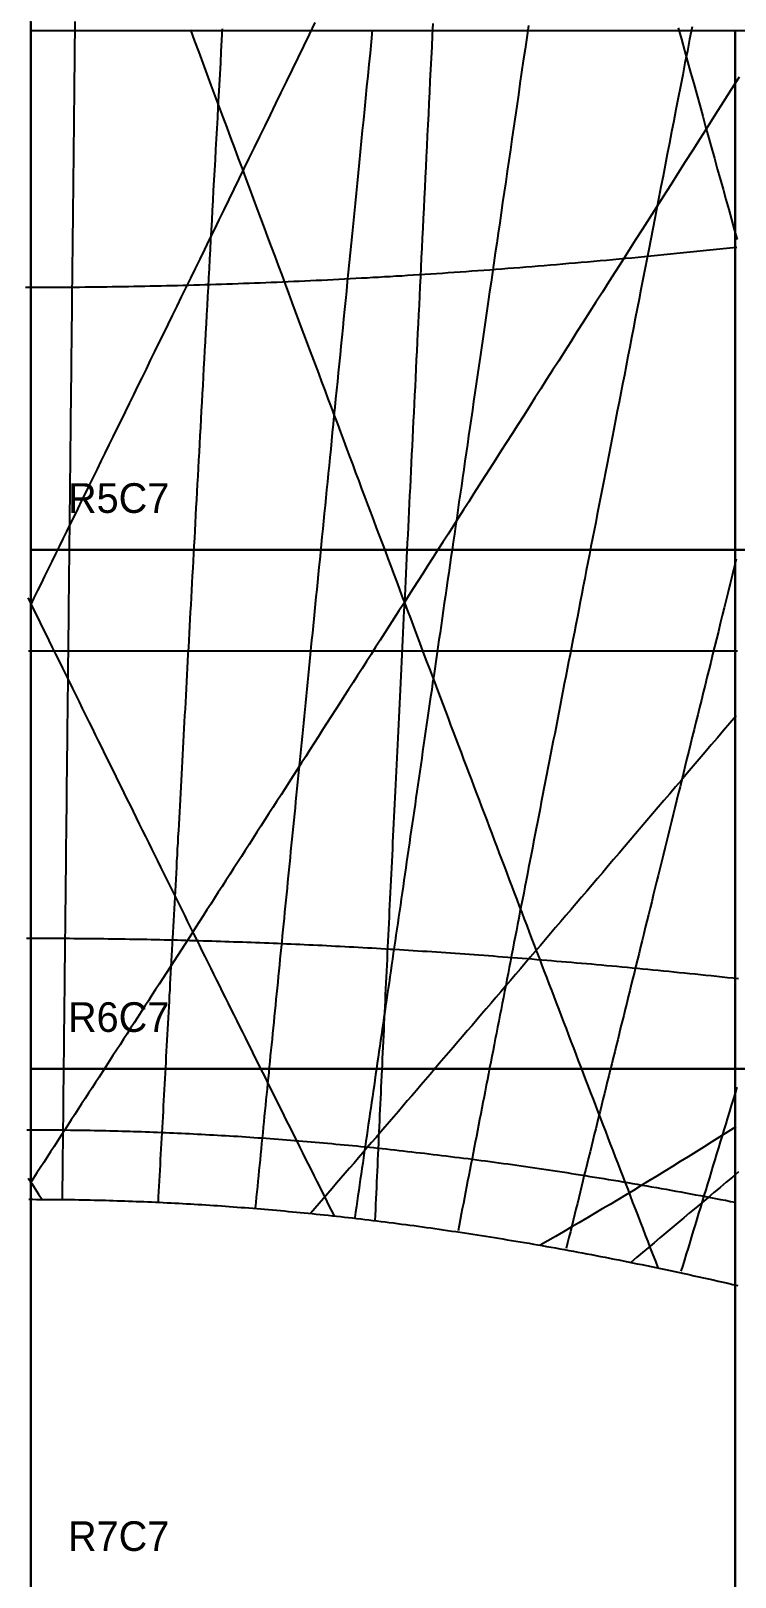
# Model space of a CAD drawing. Header units: millimetres. Extents: x -5707 to 5707, y -4531 to 2800.
# Drawn here: x 0 to 950, y -2085 to 0 of the extents above; entities that cross this region are included whole.
import ezdxf

# ---------------------------------------------------------------- set-up
doc = ezdxf.new("R2010")
doc.units = ezdxf.units.MM
for name, color, linetype in [('DECL', 30, 'Continuous'), ('FAJR', 4, 'Continuous'), ('GNOMON', 1, 'Continuous'), ('HOUR', 7, 'Continuous'), ('HOUR20', 8, 'Continuous'), ('MERID', 40, 'Continuous'), ('RISE', 3, 'Continuous'), ('SET', 2, 'Continuous'), ('SLABS', 9, 'Continuous'), ('TEMP', 5, 'Continuous')]:
    doc.layers.add(name, color=color, linetype=linetype)

msp = doc.modelspace()

# ---------------------------------------------------------------- linework, layer by layer
at = {"layer": 'DECL'}
for points in [[(-7.3, -345.6), (0, -345.6), (7.3, -345.6), (14.6, -345.6), (21.9, -345.6), (29.2, -345.6), (36.5, -345.6), (43.8, -345.5), (51.1, -345.5), (58.4, -345.4), (65.7, -345.4), (73.1, -345.3), (80.4, -345.2), (87.7, -345.2), (95, -345.1), (102.3, -345), (109.6, -344.9), (117, -344.8), (124.3, -344.7), (131.6, -344.5), (139, -344.4), (146.3, -344.3), (153.7, -344.1), (161, -344), (168.4, -343.8), (175.7, -343.7), (183.1, -343.5), (190.5, -343.3), (197.9, -343.2), (205.2, -343), (212.6, -342.8), (220, -342.6), (227.4, -342.4), (234.8, -342.2), (242.2, -341.9), (249.7, -341.7), (257.1, -341.5), (264.5, -341.2), (272, -341), (279.4, -340.7), (286.9, -340.4), (294.4, -340.2), (301.8, -339.9), (309.3, -339.6), (316.8, -339.3), (324.3, -339), (331.9, -338.7), (339.4, -338.4), (346.9, -338.1), (354.5, -337.7), (362, -337.4), (369.6, -337.1), (377.2, -336.7), (384.8, -336.3), (392.4, -336), (400, -335.6), (407.6, -335.2), (415.3, -334.8), (422.9, -334.4), (430.6, -334), (438.3, -333.6), (445.9, -333.2), (453.6, -332.8), (461.4, -332.3), (469.1, -331.9), (476.9, -331.4), (484.6, -331), (492.4, -330.5), (500.2, -330.1), (508, -329.6), (515.8, -329.1), (523.7, -328.6), (531.5, -328.1), (539.4, -327.6), (547.3, -327), (555.2, -326.5), (563.1, -326), (571.1, -325.4), (579, -324.9), (587, -324.3), (595, -323.7), (603, -323.2), (611.1, -322.6), (619.1, -322), (627.2, -321.4), (635.3, -320.8), (643.4, -320.1), (651.5, -319.5), (659.7, -318.9), (667.9, -318.2), (676.1, -317.6), (684.3, -316.9), (692.6, -316.2), (700.8, -315.5), (709.1, -314.8), (717.4, -314.1), (725.8, -313.4), (734.2, -312.7), (742.5, -312), (751, -311.2), (759.4, -310.5), (767.9, -309.7), (776.3, -309), (784.9, -308.2), (793.4, -307.4), (802, -306.6), (810.6, -305.8), (819.2, -305), (827.9, -304.1), (836.5, -303.3), (845.3, -302.5), (854, -301.6), (862.8, -300.7), (871.6, -299.9), (880.4, -299), (889.3, -298.1), (898.2, -297.2), (907.1, -296.2), (916, -295.3), (925, -294.4), (934.1, -293.4), (943.1, -292.5), (952.2, -291.5)], [(-3.2, -836), (3.2, -836), (9.7, -836), (16.1, -836), (22.6, -836), (29, -836), (35.5, -836), (41.9, -836), (48.4, -836), (54.8, -836), (61.3, -836), (67.7, -836), (74.2, -836), (80.6, -836), (87.1, -836), (93.6, -836), (100, -836), (106.5, -836), (113, -836), (119.4, -836), (125.9, -836), (132.4, -836), (138.9, -836), (145.3, -836), (151.8, -836), (158.3, -836), (164.8, -836), (171.3, -836), (177.8, -836), (184.3, -836), (190.9, -836), (197.4, -836), (203.9, -836), (210.4, -836), (217, -836), (223.5, -836), (230, -836), (236.6, -836), (243.1, -836), (249.7, -836), (256.3, -836), (262.8, -836), (269.4, -836), (276, -836), (282.6, -836), (289.2, -836), (295.8, -836), (302.4, -836), (309.1, -836), (315.7, -836), (322.3, -836), (329, -836), (335.6, -836), (342.3, -836), (349, -836), (355.6, -836), (362.3, -836), (369, -836), (375.7, -836), (382.5, -836), (389.2, -836), (395.9, -836), (402.7, -836), (409.4, -836), (416.2, -836), (423, -836), (429.8, -836), (436.6, -836), (443.4, -836), (450.2, -836), (457, -836), (463.9, -836), (470.7, -836), (477.6, -836), (484.5, -836), (491.4, -836), (498.3, -836), (505.2, -836), (512.2, -836), (519.1, -836), (526.1, -836), (533.1, -836), (540, -836), (547, -836), (554.1, -836), (561.1, -836), (568.1, -836), (575.2, -836), (582.3, -836), (589.4, -836), (596.5, -836), (603.6, -836), (610.8, -836), (617.9, -836), (625.1, -836), (632.3, -836), (639.5, -836), (646.7, -836), (654, -836), (661.2, -836), (668.5, -836), (675.8, -836), (683.1, -836), (690.5, -836), (697.8, -836), (705.2, -836), (712.6, -836), (720, -836), (727.5, -836), (734.9, -836), (742.4, -836), (749.9, -836), (757.4, -836), (765, -836), (772.5, -836), (780.1, -836), (787.7, -836), (795.3, -836), (803, -836), (810.7, -836), (818.4, -836), (826.1, -836), (833.8, -836), (841.6, -836), (849.4, -836), (857.2, -836), (865.1, -836), (872.9, -836), (880.8, -836), (888.8, -836), (896.7, -836), (904.7, -836), (912.7, -836), (920.7, -836), (928.8, -836), (936.9, -836), (945, -836), (953.2, -836)], [(-5.8, -1223.6), (0, -1223.6), (5.8, -1223.6), (11.5, -1223.6), (17.3, -1223.6), (23.1, -1223.6), (28.9, -1223.6), (34.6, -1223.6), (40.4, -1223.7), (46.2, -1223.7), (52, -1223.7), (57.8, -1223.8), (63.5, -1223.8), (69.3, -1223.9), (75.1, -1223.9), (80.9, -1224), (86.7, -1224), (92.5, -1224.1), (98.3, -1224.2), (104, -1224.3), (109.8, -1224.3), (115.6, -1224.4), (121.4, -1224.5), (127.2, -1224.6), (133, -1224.7), (138.9, -1224.8), (144.7, -1224.9), (150.5, -1225), (156.3, -1225.1), (162.1, -1225.2), (167.9, -1225.3), (173.8, -1225.5), (179.6, -1225.6), (185.4, -1225.7), (191.3, -1225.9), (197.1, -1226), (202.9, -1226.2), (208.8, -1226.3), (214.6, -1226.5), (220.5, -1226.6), (226.4, -1226.8), (232.2, -1227), (238.1, -1227.1), (244, -1227.3), (249.9, -1227.5), (255.8, -1227.7), (261.6, -1227.9), (267.5, -1228.1), (273.5, -1228.3), (279.4, -1228.5), (285.3, -1228.7), (291.2, -1228.9), (297.1, -1229.1), (303.1, -1229.4), (309, -1229.6), (315, -1229.8), (320.9, -1230), (326.9, -1230.3), (332.8, -1230.5), (338.8, -1230.8), (344.8, -1231), (350.8, -1231.3), (356.8, -1231.6), (362.8, -1231.8), (368.8, -1232.1), (374.8, -1232.4), (380.8, -1232.7), (386.9, -1233), (392.9, -1233.2), (399, -1233.5), (405, -1233.8), (411.1, -1234.2), (417.2, -1234.5), (423.3, -1234.8), (429.4, -1235.1), (435.5, -1235.4), (441.6, -1235.8), (447.7, -1236.1), (453.9, -1236.4), (460, -1236.8), (466.2, -1237.1), (472.3, -1237.5), (478.5, -1237.9), (484.7, -1238.2), (490.9, -1238.6), (497.1, -1239), (503.3, -1239.3), (509.5, -1239.7), (515.8, -1240.1), (522, -1240.5), (528.3, -1240.9), (534.6, -1241.3), (540.9, -1241.7), (547.2, -1242.2), (553.5, -1242.6), (559.8, -1243), (566.2, -1243.4), (572.5, -1243.9), (578.9, -1244.3), (585.2, -1244.8), (591.6, -1245.2), (598, -1245.7), (604.5, -1246.2), (610.9, -1246.6), (617.3, -1247.1), (623.8, -1247.6), (630.3, -1248.1), (636.8, -1248.6), (643.3, -1249.1), (649.8, -1249.6), (656.3, -1250.1), (662.9, -1250.6), (669.4, -1251.1), (676, -1251.6), (682.6, -1252.2), (689.2, -1252.7), (695.9, -1253.3), (702.5, -1253.8), (709.2, -1254.4), (715.8, -1254.9), (722.5, -1255.5), (729.2, -1256.1), (736, -1256.7), (742.7, -1257.3), (749.5, -1257.8), (756.3, -1258.4), (763.1, -1259.1), (769.9, -1259.7), (776.7, -1260.3), (783.6, -1260.9), (790.5, -1261.5), (797.4, -1262.2), (804.3, -1262.8), (811.2, -1263.5), (818.2, -1264.1), (825.2, -1264.8), (832.2, -1265.5), (839.2, -1266.2), (846.2, -1266.8), (853.3, -1267.5), (860.4, -1268.2), (867.5, -1268.9), (874.6, -1269.7), (881.8, -1270.4), (888.9, -1271.1), (896.1, -1271.8), (903.4, -1272.6), (910.6, -1273.3), (917.9, -1274.1), (925.2, -1274.8), (932.5, -1275.6), (939.8, -1276.4), (947.2, -1277.2), (954.6, -1278)], [(-5.3, -1482), (0, -1482), (5.3, -1482), (10.6, -1482), (16, -1482), (21.3, -1482), (26.6, -1482.1), (31.9, -1482.1), (37.3, -1482.1), (42.6, -1482.2), (47.9, -1482.2), (53.2, -1482.3), (58.6, -1482.4), (63.9, -1482.4), (69.2, -1482.5), (74.5, -1482.6), (79.9, -1482.7), (85.2, -1482.8), (90.5, -1482.9), (95.9, -1483), (101.2, -1483.1), (106.5, -1483.3), (111.9, -1483.4), (117.2, -1483.5), (122.6, -1483.7), (127.9, -1483.8), (133.3, -1484), (138.6, -1484.2), (144, -1484.3), (149.3, -1484.5), (154.7, -1484.7), (160.1, -1484.9), (165.4, -1485.1), (170.8, -1485.3), (176.2, -1485.5), (181.5, -1485.7), (186.9, -1486), (192.3, -1486.2), (197.7, -1486.4), (203.1, -1486.7), (208.5, -1486.9), (213.9, -1487.2), (219.3, -1487.5), (224.7, -1487.7), (230.1, -1488), (235.5, -1488.3), (240.9, -1488.6), (246.3, -1488.9), (251.8, -1489.2), (257.2, -1489.5), (262.6, -1489.8), (268.1, -1490.2), (273.5, -1490.5), (279, -1490.8), (284.4, -1491.2), (289.9, -1491.6), (295.3, -1491.9), (300.8, -1492.3), (306.3, -1492.7), (311.8, -1493), (317.3, -1493.4), (322.7, -1493.8), (328.2, -1494.2), (333.8, -1494.6), (339.3, -1495.1), (344.8, -1495.5), (350.3, -1495.9), (355.8, -1496.4), (361.4, -1496.8), (366.9, -1497.3), (372.5, -1497.7), (378, -1498.2), (383.6, -1498.7), (389.2, -1499.2), (394.8, -1499.7), (400.3, -1500.1), (405.9, -1500.7), (411.5, -1501.2), (417.2, -1501.7), (422.8, -1502.2), (428.4, -1502.8), (434, -1503.3), (439.7, -1503.8), (445.3, -1504.4), (451, -1505), (456.7, -1505.5), (462.3, -1506.1), (468, -1506.7), (473.7, -1507.3), (479.4, -1507.9), (485.1, -1508.5), (490.9, -1509.2), (496.6, -1509.8), (502.3, -1510.4), (508.1, -1511.1), (513.9, -1511.7), (519.6, -1512.4), (525.4, -1513), (531.2, -1513.7), (537, -1514.4), (542.8, -1515.1), (548.7, -1515.8), (554.5, -1516.5), (560.3, -1517.2), (566.2, -1517.9), (572.1, -1518.7), (577.9, -1519.4), (583.8, -1520.2), (589.7, -1520.9), (595.7, -1521.7), (601.6, -1522.5), (607.5, -1523.3), (613.5, -1524), (619.4, -1524.8), (625.4, -1525.7), (631.4, -1526.5), (637.4, -1527.3), (643.4, -1528.1), (649.5, -1529), (655.5, -1529.8), (661.6, -1530.7), (667.6, -1531.6), (673.7, -1532.5), (679.8, -1533.3), (685.9, -1534.3), (692, -1535.2), (698.2, -1536.1), (704.3, -1537), (710.5, -1537.9), (716.7, -1538.9), (722.9, -1539.8), (729.1, -1540.8), (735.3, -1541.8), (741.6, -1542.8), (747.8, -1543.8), (754.1, -1544.8), (760.4, -1545.8), (766.7, -1546.8), (773, -1547.8), (779.4, -1548.9), (785.8, -1549.9), (792.1, -1551), (798.5, -1552.1), (804.9, -1553.2), (811.4, -1554.3), (817.8, -1555.4), (824.3, -1556.5), (830.8, -1557.6), (837.3, -1558.8), (843.8, -1559.9), (850.3, -1561.1), (856.9, -1562.2), (863.5, -1563.4), (870.1, -1564.6), (876.7, -1565.8), (883.3, -1567), (890, -1568.2), (896.6, -1569.5), (903.3, -1570.7), (910.1, -1572), (916.8, -1573.3), (923.6, -1574.5), (930.3, -1575.8), (937.1, -1577.1), (944, -1578.5), (950.8, -1579.8)], [(-2.6, -1575.7), (2.6, -1575.7), (7.7, -1575.8), (12.9, -1575.8), (18.1, -1575.8), (23.2, -1575.8), (28.4, -1575.9), (33.5, -1575.9), (38.7, -1575.9), (43.8, -1576), (49, -1576.1), (54.2, -1576.1), (59.3, -1576.2), (64.5, -1576.3), (69.7, -1576.4), (74.8, -1576.5), (80, -1576.6), (85.2, -1576.7), (90.3, -1576.9), (95.5, -1577), (100.7, -1577.1), (105.9, -1577.3), (111, -1577.4), (116.2, -1577.6), (121.4, -1577.7), (126.6, -1577.9), (131.8, -1578.1), (136.9, -1578.3), (142.1, -1578.5), (147.3, -1578.7), (152.5, -1578.9), (157.7, -1579.1), (162.9, -1579.3), (168.1, -1579.6), (173.3, -1579.8), (178.5, -1580.1), (183.7, -1580.3), (189, -1580.6), (194.2, -1580.8), (199.4, -1581.1), (204.6, -1581.4), (209.9, -1581.7), (215.1, -1582), (220.3, -1582.3), (225.6, -1582.6), (230.8, -1582.9), (236, -1583.3), (241.3, -1583.6), (246.6, -1583.9), (251.8, -1584.3), (257.1, -1584.7), (262.3, -1585), (267.6, -1585.4), (272.9, -1585.8), (278.2, -1586.2), (283.5, -1586.6), (288.8, -1587), (294.1, -1587.4), (299.4, -1587.8), (304.7, -1588.2), (310, -1588.7), (315.3, -1589.1), (320.6, -1589.6), (326, -1590), (331.3, -1590.5), (336.6, -1591), (342, -1591.5), (347.3, -1592), (352.7, -1592.5), (358.1, -1593), (363.4, -1593.5), (368.8, -1594), (374.2, -1594.5), (379.6, -1595.1), (385, -1595.6), (390.4, -1596.2), (395.8, -1596.7), (401.2, -1597.3), (406.7, -1597.9), (412.1, -1598.5), (417.5, -1599.1), (423, -1599.7), (428.4, -1600.3), (433.9, -1600.9), (439.4, -1601.6), (444.9, -1602.2), (450.4, -1602.8), (455.9, -1603.5), (461.4, -1604.2), (466.9, -1604.8), (472.4, -1605.5), (477.9, -1606.2), (483.5, -1606.9), (489, -1607.6), (494.6, -1608.3), (500.1, -1609.1), (505.7, -1609.8), (511.3, -1610.5), (516.9, -1611.3), (522.5, -1612.1), (528.1, -1612.8), (533.7, -1613.6), (539.4, -1614.4), (545, -1615.2), (550.7, -1616), (556.3, -1616.8), (562, -1617.6), (567.7, -1618.5), (573.4, -1619.3), (579.1, -1620.2), (584.8, -1621), (590.6, -1621.9), (596.3, -1622.8), (602, -1623.7), (607.8, -1624.6), (613.6, -1625.5), (619.4, -1626.4), (625.2, -1627.3), (631, -1628.3), (636.8, -1629.2), (642.6, -1630.2), (648.5, -1631.2), (654.4, -1632.1), (660.2, -1633.1), (666.1, -1634.1), (672, -1635.1), (677.9, -1636.2), (683.9, -1637.2), (689.8, -1638.2), (695.8, -1639.3), (701.7, -1640.3), (707.7, -1641.4), (713.7, -1642.5), (719.7, -1643.6), (725.7, -1644.7), (731.8, -1645.8), (737.8, -1646.9), (743.9, -1648.1), (750, -1649.2), (756.1, -1650.4), (762.2, -1651.5), (768.3, -1652.7), (774.5, -1653.9), (780.6, -1655.1), (786.8, -1656.3), (793, -1657.5), (799.2, -1658.8), (805.4, -1660), (811.7, -1661.3), (817.9, -1662.6), (824.2, -1663.8), (830.5, -1665.1), (836.8, -1666.4), (843.2, -1667.8), (849.5, -1669.1), (855.9, -1670.4), (862.3, -1671.8), (868.7, -1673.2), (875.1, -1674.5), (881.5, -1675.9), (888, -1677.3), (894.5, -1678.8), (901, -1680.2), (907.5, -1681.6), (914, -1683.1), (920.6, -1684.5), (927.2, -1686), (933.8, -1687.5), (940.4, -1689), (947, -1690.6), (953.7, -1692.1)]]:
    msp.add_lwpolyline(points, dxfattribs=at)
at = {"layer": 'FAJR'}
msp.add_lwpolyline([(950.9, -1477.8), (940.2, -1484.6), (929.4, -1491.4), (918.7, -1498.2), (908.1, -1504.9), (897.4, -1511.6), (886.8, -1518.3), (876.1, -1524.9), (865.5, -1531.4), (855, -1538), (844.4, -1544.4), (833.8, -1550.9), (823.3, -1557.3), (812.8, -1563.7), (802.3, -1570), (791.8, -1576.3), (781.3, -1582.6), (770.8, -1588.8), (760.3, -1595.1), (749.8, -1601.2), (739.3, -1607.4), (728.8, -1613.5), (718.4, -1619.6), (707.9, -1625.7), (697.4, -1631.7), (686.9, -1637.7)], dxfattribs=at)
at = {"layer": 'GNOMON'}
msp.add_line((0, -4530.7), (0, -1760), dxfattribs=at)
at = {"layer": 'HOUR'}
for points in [[(59.4, 12.7), (59.2, -2.8), (59, -18.2), (58.9, -33.4), (58.7, -48.5), (58.5, -63.4), (58.4, -78.3), (58.2, -92.9), (58, -107.5), (57.9, -121.9), (57.7, -136.1), (57.6, -150.3), (57.4, -164.3), (57.3, -178.2), (57.1, -192), (57, -205.7), (56.8, -219.2), (56.7, -232.7), (56.5, -246), (56.4, -259.2), (56.3, -272.3), (56.1, -285.3), (56, -298.2), (55.8, -311), (55.7, -323.7), (55.6, -336.3), (55.4, -348.8), (55.3, -361.2), (55.2, -373.5), (55, -385.7), (54.9, -397.8), (54.8, -409.8), (54.6, -421.8), (54.5, -433.6), (54.4, -445.4), (54.2, -457.1), (54.1, -468.7), (54, -480.2), (53.9, -491.7), (53.8, -503), (53.6, -514.3), (53.5, -525.5), (53.4, -536.6), (53.3, -547.7), (53.1, -558.7), (53, -569.6), (52.9, -580.4), (52.8, -591.2), (52.7, -601.9), (52.6, -612.6), (52.4, -623.1), (52.3, -633.6), (52.2, -644.1), (52.1, -654.4), (52, -664.7), (51.9, -675), (51.8, -685.2), (51.7, -695.3), (51.6, -705.4), (51.4, -715.4), (51.3, -725.4), (51.2, -735.3), (51.1, -745.1), (51, -754.9), (50.9, -764.6), (50.8, -774.3), (50.7, -784), (50.6, -793.5), (50.5, -803.1), (50.4, -812.5), (50.3, -822), (50.2, -831.4), (50.1, -840.7), (50, -850), (49.9, -859.2), (49.8, -868.4), (49.7, -877.6), (49.6, -886.7), (49.5, -895.8), (49.4, -904.8), (49.3, -913.8), (49.2, -922.7), (49.1, -931.6), (49, -940.5), (48.9, -949.3), (48.8, -958.1), (48.7, -966.8), (48.6, -975.5), (48.5, -984.2), (48.4, -992.8), (48.3, -1001.4), (48.2, -1009.9), (48.2, -1018.5), (48.1, -1027), (48, -1035.4), (47.9, -1043.8), (47.8, -1052.2), (47.7, -1060.6), (47.6, -1068.9), (47.5, -1077.2), (47.4, -1085.4), (47.3, -1093.7), (47.2, -1101.9), (47.2, -1110), (47.1, -1118.2), (47, -1126.3), (46.9, -1134.4), (46.8, -1142.4), (46.7, -1150.5), (46.6, -1158.5), (46.5, -1166.5), (46.5, -1174.4), (46.4, -1182.3), (46.3, -1190.2), (46.2, -1198.1), (46.1, -1206), (46, -1213.8), (45.9, -1221.6), (45.9, -1229.4), (45.8, -1237.1), (45.7, -1244.9), (45.6, -1252.6), (45.5, -1260.3), (45.4, -1268), (45.4, -1275.6), (45.3, -1283.3), (45.2, -1290.9), (45.1, -1298.5), (45, -1306), (44.9, -1313.6), (44.9, -1321.1), (44.8, -1328.6), (44.7, -1336.1), (44.6, -1343.6), (44.5, -1351.1), (44.5, -1358.5), (44.4, -1366), (44.3, -1373.4), (44.2, -1380.8), (44.1, -1388.2), (44.1, -1395.6), (44, -1402.9), (43.9, -1410.3), (43.8, -1417.6), (43.7, -1424.9), (43.7, -1432.2), (43.6, -1439.5), (43.5, -1446.8), (43.4, -1454), (43.3, -1461.3), (43.3, -1468.5), (43.2, -1475.7), (43.1, -1483), (43, -1490.2), (42.9, -1497.4), (42.9, -1504.5), (42.8, -1511.7), (42.7, -1518.9), (42.6, -1526), (42.6, -1533.2), (42.5, -1540.3), (42.4, -1547.5), (42.3, -1554.6), (42.3, -1561.7), (42.2, -1568.8), (42.1, -1575.9)], [(671.2, 7.3), (668.9, -8.7), (666.6, -24.5), (664.3, -40.2), (662, -55.7), (659.8, -71.1), (657.6, -86.3), (655.4, -101.5), (653.2, -116.4), (651, -131.2), (648.9, -145.9), (646.8, -160.5), (644.7, -174.9), (642.6, -189.3), (640.5, -203.4), (638.5, -217.5), (636.4, -231.4), (634.4, -245.3), (632.4, -259), (630.4, -272.6), (628.5, -286.1), (626.5, -299.4), (624.6, -312.7), (622.7, -325.9), (620.8, -338.9), (618.9, -351.9), (617, -364.7), (615.2, -377.5), (613.3, -390.1), (611.5, -402.7), (609.7, -415.1), (607.9, -427.5), (606.1, -439.8), (604.3, -451.9), (602.5, -464), (600.8, -476), (599.1, -488), (597.3, -499.8), (595.6, -511.6), (593.9, -523.2), (592.2, -534.8), (590.5, -546.3), (588.9, -557.8), (587.2, -569.1), (585.6, -580.4), (584, -591.6), (582.3, -602.7), (580.7, -613.8), (579.1, -624.8), (577.5, -635.7), (575.9, -646.5), (574.4, -657.3), (572.8, -668), (571.3, -678.7), (569.7, -689.3), (568.2, -699.8), (566.7, -710.3), (565.1, -720.6), (563.6, -731), (562.1, -741.3), (560.7, -751.5), (559.2, -761.6), (557.7, -771.7), (556.2, -781.8), (554.8, -791.8), (553.3, -801.7), (551.9, -811.6), (550.5, -821.4), (549, -831.2), (547.6, -840.9), (546.2, -850.6), (544.8, -860.2), (543.4, -869.8), (542, -879.3), (540.7, -888.8), (539.3, -898.2), (537.9, -907.6), (536.6, -916.9), (535.2, -926.2), (533.9, -935.4), (532.5, -944.6), (531.2, -953.8), (529.8, -962.9), (528.5, -972), (527.2, -981), (525.9, -990), (524.6, -999), (523.3, -1007.9), (522, -1016.8), (520.7, -1025.6), (519.4, -1034.4), (518.2, -1043.2), (516.9, -1051.9), (515.6, -1060.6), (514.4, -1069.3), (513.1, -1077.9), (511.8, -1086.5), (510.6, -1095), (509.4, -1103.6), (508.1, -1112), (506.9, -1120.5), (505.7, -1128.9), (504.4, -1137.3), (503.2, -1145.7), (502, -1154), (500.8, -1162.3), (499.6, -1170.6), (498.4, -1178.9), (497.2, -1187.1), (496, -1195.3), (494.8, -1203.4), (493.6, -1211.6), (492.4, -1219.7), (491.3, -1227.8), (490.1, -1235.8), (488.9, -1243.9), (487.7, -1251.9), (486.6, -1259.8), (485.4, -1267.8), (484.3, -1275.7), (483.1, -1283.7), (482, -1291.6), (480.8, -1299.4), (479.7, -1307.3), (478.5, -1315.1), (477.4, -1322.9), (476.3, -1330.7), (475.1, -1338.5), (474, -1346.2), (472.9, -1353.9), (471.8, -1361.6), (470.6, -1369.3), (469.5, -1377), (468.4, -1384.6), (467.3, -1392.3), (466.2, -1399.9), (465.1, -1407.5), (464, -1415.1), (462.9, -1422.6), (461.8, -1430.2), (460.7, -1437.7), (459.6, -1445.2), (458.5, -1452.7), (457.4, -1460.2), (456.3, -1467.7), (455.2, -1475.2), (454.1, -1482.6), (453, -1490), (452, -1497.5), (450.9, -1504.9), (449.8, -1512.3), (448.7, -1519.6), (447.7, -1527), (446.6, -1534.4), (445.5, -1541.7), (444.4, -1549.1), (443.4, -1556.4), (442.3, -1563.7), (441.2, -1571), (440.2, -1578.3), (439.1, -1585.6), (438.1, -1592.9), (437, -1600.1)], [(952.4, -1424.4), (949.9, -1432.7), (947.4, -1441), (944.9, -1449.3), (942.4, -1457.5), (939.9, -1465.8), (937.4, -1474), (934.9, -1482.1), (932.4, -1490.3), (930, -1498.4), (927.5, -1506.5), (925, -1514.6), (922.6, -1522.7), (920.1, -1530.8), (917.7, -1538.8), (915.3, -1546.8), (912.9, -1554.8), (910.4, -1562.8), (908, -1570.7), (905.6, -1578.7), (903.2, -1586.6), (900.8, -1594.5), (898.4, -1602.4), (896, -1610.3), (893.6, -1618.2), (891.2, -1626), (888.9, -1633.8), (886.5, -1641.7), (884.1, -1649.5), (881.8, -1657.3), (879.4, -1665), (877, -1672.8)]]:
    msp.add_lwpolyline(points, dxfattribs=at)
at = {"layer": 'HOUR20'}
for points in [[(258.1, 3), (257.2, -12.5), (256.4, -27.8), (255.6, -43), (254.7, -58.1), (253.9, -73), (253.1, -87.8), (252.3, -102.5), (251.5, -117), (250.7, -131.4), (249.9, -145.6), (249.2, -159.8), (248.4, -173.8), (247.6, -187.7), (246.9, -201.4), (246.1, -215.1), (245.4, -228.6), (244.7, -242.1), (243.9, -255.4), (243.2, -268.6), (242.5, -281.7), (241.8, -294.7), (241.1, -307.6), (240.4, -320.3), (239.7, -333), (239, -345.6), (238.3, -358.1), (237.6, -370.5), (237, -382.8), (236.3, -395), (235.6, -407.1), (235, -419.1), (234.3, -431.1), (233.7, -442.9), (233, -454.7), (232.4, -466.4), (231.8, -478), (231.1, -489.5), (230.5, -500.9), (229.9, -512.3), (229.3, -523.6), (228.6, -534.8), (228, -545.9), (227.4, -557), (226.8, -568), (226.2, -578.9), (225.6, -589.7), (225.1, -600.5), (224.5, -611.2), (223.9, -621.8), (223.3, -632.4), (222.7, -642.9), (222.2, -653.3), (221.6, -663.7), (221, -674), (220.5, -684.3), (219.9, -694.5), (219.4, -704.6), (218.8, -714.7), (218.3, -724.7), (217.7, -734.7), (217.2, -744.6), (216.6, -754.4), (216.1, -764.2), (215.6, -774), (215, -783.7), (214.5, -793.3), (214, -802.9), (213.5, -812.4), (212.9, -821.9), (212.4, -831.3), (211.9, -840.7), (211.4, -850.1), (210.9, -859.4), (210.4, -868.6), (209.9, -877.8), (209.4, -887), (208.9, -896.1), (208.4, -905.2), (207.9, -914.2), (207.4, -923.2), (206.9, -932.1), (206.4, -941), (205.9, -949.9), (205.4, -958.7), (205, -967.5), (204.5, -976.3), (204, -985), (203.5, -993.7), (203.1, -1002.3), (202.6, -1010.9), (202.1, -1019.5), (201.7, -1028), (201.2, -1036.5), (200.7, -1045), (200.3, -1053.4), (199.8, -1061.8), (199.4, -1070.1), (198.9, -1078.5), (198.4, -1086.8), (198, -1095.1), (197.5, -1103.3), (197.1, -1111.5), (196.6, -1119.7), (196.2, -1127.8), (195.8, -1136), (195.3, -1144.1), (194.9, -1152.1), (194.4, -1160.2), (194, -1168.2), (193.6, -1176.2), (193.1, -1184.1), (192.7, -1192.1), (192.2, -1200), (191.8, -1207.9), (191.4, -1215.7), (191, -1223.6), (190.5, -1231.4), (190.1, -1239.2), (189.7, -1247), (189.3, -1254.7), (188.8, -1262.4), (188.4, -1270.2), (188, -1277.8), (187.6, -1285.5), (187.2, -1293.2), (186.7, -1300.8), (186.3, -1308.4), (185.9, -1316), (185.5, -1323.5), (185.1, -1331.1), (184.7, -1338.6), (184.3, -1346.1), (183.8, -1353.6), (183.4, -1361.1), (183, -1368.6), (182.6, -1376), (182.2, -1383.5), (181.8, -1390.9), (181.4, -1398.3), (181, -1405.7), (180.6, -1413), (180.2, -1420.4), (179.8, -1427.7), (179.4, -1435.1), (179, -1442.4), (178.6, -1449.7), (178.2, -1457), (177.8, -1464.3), (177.4, -1471.5), (177, -1478.8), (176.6, -1486), (176.2, -1493.2), (175.8, -1500.5), (175.4, -1507.7), (175, -1514.9), (174.6, -1522.1), (174.2, -1529.3), (173.8, -1536.4), (173.4, -1543.6), (173.1, -1550.7), (172.7, -1557.9), (172.3, -1565), (171.9, -1572.2), (171.5, -1579.3)], [(460.6, 1.2), (459, -14.5), (457.5, -30), (455.9, -45.3), (454.4, -60.5), (452.9, -75.6), (451.4, -90.5), (450, -105.3), (448.5, -120), (447.1, -134.5), (445.6, -148.9), (444.2, -163.2), (442.8, -177.3), (441.4, -191.4), (440, -205.3), (438.7, -219), (437.3, -232.7), (436, -246.3), (434.6, -259.7), (433.3, -273), (432, -286.3), (430.7, -299.4), (429.4, -312.4), (428.1, -325.3), (426.8, -338.1), (425.6, -350.8), (424.3, -363.4), (423.1, -375.9), (421.8, -388.3), (420.6, -400.6), (419.4, -412.9), (418.2, -425), (417, -437), (415.8, -449), (414.6, -460.9), (413.5, -472.7), (412.3, -484.4), (411.1, -496), (410, -507.5), (408.8, -519), (407.7, -530.4), (406.6, -541.7), (405.5, -552.9), (404.4, -564.1), (403.3, -575.2), (402.2, -586.2), (401.1, -597.1), (400, -608), (398.9, -618.8), (397.9, -629.5), (396.8, -640.2), (395.7, -650.8), (394.7, -661.3), (393.7, -671.7), (392.6, -682.2), (391.6, -692.5), (390.6, -702.8), (389.6, -713), (388.5, -723.2), (387.5, -733.3), (386.5, -743.3), (385.6, -753.3), (384.6, -763.2), (383.6, -773.1), (382.6, -782.9), (381.6, -792.7), (380.7, -802.4), (379.7, -812.1), (378.7, -821.7), (377.8, -831.3), (376.9, -840.8), (375.9, -850.3), (375, -859.7), (374, -869.1), (373.1, -878.4), (372.2, -887.7), (371.3, -896.9), (370.4, -906.1), (369.5, -915.2), (368.5, -924.3), (367.6, -933.4), (366.7, -942.4), (365.9, -951.4), (365, -960.3), (364.1, -969.2), (363.2, -978.1), (362.3, -986.9), (361.5, -995.7), (360.6, -1004.4), (359.7, -1013.1), (358.9, -1021.8), (358, -1030.5), (357.1, -1039.1), (356.3, -1047.6), (355.4, -1056.1), (354.6, -1064.6), (353.8, -1073.1), (352.9, -1081.5), (352.1, -1089.9), (351.3, -1098.3), (350.4, -1106.6), (349.6, -1114.9), (348.8, -1123.2), (348, -1131.5), (347.1, -1139.7), (346.3, -1147.9), (345.5, -1156), (344.7, -1164.2), (343.9, -1172.3), (343.1, -1180.3), (342.3, -1188.4), (341.5, -1196.4), (340.7, -1204.4), (339.9, -1212.4), (339.1, -1220.3), (338.3, -1228.3), (337.5, -1236.2), (336.8, -1244), (336, -1251.9), (335.2, -1259.7), (334.4, -1267.5), (333.7, -1275.3), (332.9, -1283.1), (332.1, -1290.8), (331.3, -1298.6), (330.6, -1306.3), (329.8, -1313.9), (329, -1321.6), (328.3, -1329.3), (327.5, -1336.9), (326.8, -1344.5), (326, -1352.1), (325.3, -1359.6), (324.5, -1367.2), (323.8, -1374.7), (323, -1382.2), (322.3, -1389.8), (321.5, -1397.2), (320.8, -1404.7), (320, -1412.2), (319.3, -1419.6), (318.6, -1427), (317.8, -1434.4), (317.1, -1441.8), (316.4, -1449.2), (315.6, -1456.6), (314.9, -1463.9), (314.2, -1471.3), (313.4, -1478.6), (312.7, -1485.9), (312, -1493.2), (311.3, -1500.5), (310.5, -1507.8), (309.8, -1515.1), (309.1, -1522.4), (308.4, -1529.6), (307.6, -1536.8), (306.9, -1544.1), (306.2, -1551.3), (305.5, -1558.5), (304.8, -1565.7), (304.1, -1572.9), (303.3, -1580.1), (302.6, -1587.3)], [(891.9, 5.5), (888.7, -10.9), (885.6, -27.1), (882.4, -43.2), (879.3, -59.1), (876.3, -74.8), (873.3, -90.4), (870.2, -105.9), (867.3, -121.2), (864.3, -136.3), (861.4, -151.4), (858.5, -166.3), (855.6, -181), (852.8, -195.7), (850, -210.2), (847.2, -224.6), (844.4, -238.8), (841.7, -253), (838.9, -267), (836.2, -280.9), (833.5, -294.6), (830.9, -308.3), (828.3, -321.9), (825.6, -335.3), (823, -348.7), (820.5, -361.9), (817.9, -375), (815.4, -388), (812.9, -401), (810.4, -413.8), (807.9, -426.5), (805.5, -439.1), (803, -451.7), (800.6, -464.1), (798.2, -476.5), (795.8, -488.7), (793.4, -500.9), (791.1, -513), (788.8, -525), (786.4, -536.9), (784.1, -548.7), (781.9, -560.5), (779.6, -572.2), (777.3, -583.7), (775.1, -595.3), (772.9, -606.7), (770.7, -618), (768.5, -629.3), (766.3, -640.5), (764.1, -651.7), (762, -662.8), (759.8, -673.7), (757.7, -684.7), (755.6, -695.5), (753.5, -706.3), (751.4, -717.1), (749.3, -727.7), (747.3, -738.3), (745.2, -748.9), (743.2, -759.3), (741.2, -769.8), (739.2, -780.1), (737.2, -790.4), (735.2, -800.7), (733.2, -810.8), (731.2, -821), (729.3, -831), (727.3, -841), (725.4, -851), (723.5, -860.9), (721.5, -870.8), (719.6, -880.6), (717.7, -890.3), (715.9, -900), (714, -909.7), (712.1, -919.3), (710.2, -928.8), (708.4, -938.4), (706.6, -947.8), (704.7, -957.2), (702.9, -966.6), (701.1, -975.9), (699.3, -985.2), (697.5, -994.5), (695.7, -1003.7), (693.9, -1012.8), (692.1, -1021.9), (690.4, -1031), (688.6, -1040.1), (686.9, -1049.1), (685.1, -1058), (683.4, -1066.9), (681.7, -1075.8), (680, -1084.7), (678.2, -1093.5), (676.5, -1102.3), (674.8, -1111), (673.1, -1119.7), (671.5, -1128.4), (669.8, -1137), (668.1, -1145.6), (666.4, -1154.2), (664.8, -1162.7), (663.1, -1171.3), (661.5, -1179.7), (659.8, -1188.2), (658.2, -1196.6), (656.6, -1205), (654.9, -1213.3), (653.3, -1221.7), (651.7, -1230), (650.1, -1238.3), (648.5, -1246.5), (646.9, -1254.7), (645.3, -1262.9), (643.7, -1271.1), (642.1, -1279.2), (640.5, -1287.4), (639, -1295.4), (637.4, -1303.5), (635.8, -1311.6), (634.3, -1319.6), (632.7, -1327.6), (631.2, -1335.6), (629.6, -1343.5), (628.1, -1351.5), (626.5, -1359.4), (625, -1367.3), (623.5, -1375.1), (622, -1383), (620.4, -1390.8), (618.9, -1398.6), (617.4, -1406.4), (615.9, -1414.2), (614.4, -1421.9), (612.9, -1429.7), (611.4, -1437.4), (609.9, -1445.1), (608.4, -1452.8), (606.9, -1460.5), (605.4, -1468.1), (603.9, -1475.7), (602.4, -1483.4), (601, -1491), (599.5, -1498.6), (598, -1506.1), (596.5, -1513.7), (595.1, -1521.2), (593.6, -1528.8), (592.1, -1536.3), (590.7, -1543.8), (589.2, -1551.3), (587.8, -1558.8), (586.3, -1566.3), (584.9, -1573.7), (583.4, -1581.2), (582, -1588.6), (580.5, -1596), (579.1, -1603.5), (577.7, -1610.9), (576.2, -1618.3)], [(951.4, -712.2), (948.7, -723.4), (946, -734.4), (943.3, -745.4), (940.6, -756.3), (937.9, -767.1), (935.3, -777.9), (932.6, -788.6), (930, -799.3), (927.4, -809.8), (924.8, -820.4), (922.2, -830.8), (919.6, -841.2), (917.1, -851.6), (914.5, -861.9), (912, -872.1), (909.5, -882.3), (907, -892.4), (904.5, -902.5), (902.1, -912.5), (899.6, -922.5), (897.2, -932.4), (894.7, -942.2), (892.3, -952.1), (889.9, -961.8), (887.5, -971.5), (885.1, -981.2), (882.8, -990.8), (880.4, -1000.4), (878, -1009.9), (875.7, -1019.4), (873.4, -1028.8), (871.1, -1038.2), (868.8, -1047.6), (866.5, -1056.9), (864.2, -1066.2), (861.9, -1075.4), (859.6, -1084.6), (857.4, -1093.7), (855.1, -1102.8), (852.9, -1111.9), (850.7, -1120.9), (848.5, -1129.9), (846.2, -1138.9), (844.1, -1147.8), (841.9, -1156.7), (839.7, -1165.6), (837.5, -1174.4), (835.3, -1183.1), (833.2, -1191.9), (831, -1200.6), (828.9, -1209.3), (826.8, -1217.9), (824.6, -1226.6), (822.5, -1235.2), (820.4, -1243.7), (818.3, -1252.2), (816.2, -1260.7), (814.1, -1269.2), (812, -1277.6), (810, -1286.1), (807.9, -1294.4), (805.8, -1302.8), (803.8, -1311.1), (801.7, -1319.4), (799.7, -1327.7), (797.7, -1336), (795.6, -1344.2), (793.6, -1352.4), (791.6, -1360.6), (789.6, -1368.7), (787.6, -1376.9), (785.6, -1385), (783.6, -1393.1), (781.6, -1401.1), (779.6, -1409.2), (777.6, -1417.2), (775.7, -1425.2), (773.7, -1433.2), (771.7, -1441.1), (769.8, -1449.1), (767.8, -1457), (765.9, -1464.9), (763.9, -1472.8), (762, -1480.6), (760.1, -1488.5), (758.1, -1496.3), (756.2, -1504.1), (754.3, -1511.9), (752.4, -1519.7), (750.4, -1527.5), (748.5, -1535.2), (746.6, -1542.9), (744.7, -1550.7), (742.8, -1558.4), (740.9, -1566.1), (739, -1573.7), (737.2, -1581.4), (735.3, -1589), (733.4, -1596.7), (731.5, -1604.3), (729.6, -1611.9), (727.8, -1619.5), (725.9, -1627.1), (724, -1634.6), (722.2, -1642.2)]]:
    msp.add_lwpolyline(points, dxfattribs=at)
at = {"layer": 'MERID'}
msp.add_lwpolyline([(0, -2800), (0, 2800)], dxfattribs=at)
at = {"layer": 'RISE'}
for points in [[(383.2, 11.4), (375.3, -4.8), (367.6, -20.7), (359.9, -36.5), (352.3, -52.2), (344.7, -67.6), (337.3, -82.9), (329.9, -98), (322.6, -113), (315.4, -127.8), (308.3, -142.5), (301.2, -157), (294.2, -171.4), (287.3, -185.6), (280.4, -199.7), (273.6, -213.6), (266.9, -227.4), (260.2, -241.1), (253.6, -254.7), (247.1, -268.1), (240.6, -281.4), (234.1, -294.6), (227.8, -307.7), (221.4, -320.6), (215.2, -333.4), (209, -346.2), (202.8, -358.8), (196.7, -371.3), (190.6, -383.7), (184.6, -396), (178.7, -408.2), (172.8, -420.3), (166.9, -432.3), (161.1, -444.2), (155.3, -456), (149.6, -467.7), (143.9, -479.3), (138.2, -490.9), (132.6, -502.3), (127.1, -513.7), (121.6, -525), (116.1, -536.2), (110.6, -547.3), (105.2, -558.3), (99.9, -569.3), (94.5, -580.2), (89.2, -591), (84, -601.7), (78.7, -612.4), (73.6, -623), (68.4, -633.5), (63.3, -644), (58.2, -654.4), (53.1, -664.7), (48.1, -675), (43.1, -685.2), (38.1, -695.3), (33.2, -705.4), (28.2, -715.4), (23.3, -725.4), (18.5, -735.3), (13.7, -745.1), (8.8, -754.9), (4.1, -764.7), (-0.7, -774.3)], [(955.6, -62.2), (944.8, -79.2), (934.1, -95.9), (923.6, -112.4), (913.2, -128.8), (903, -144.9), (892.8, -160.9), (882.8, -176.6), (872.9, -192.2), (863.1, -207.6), (853.4, -222.8), (843.9, -237.8), (834.4, -252.7), (825, -267.4), (815.8, -281.9), (806.6, -296.3), (797.6, -310.5), (788.6, -324.6), (779.7, -338.5), (771, -352.3), (762.3, -365.9), (753.7, -379.4), (745.2, -392.7), (736.7, -406), (728.4, -419.1), (720.1, -432), (712, -444.8), (703.8, -457.6), (695.8, -470.2), (687.9, -482.6), (680, -495), (672.2, -507.2), (664.4, -519.4), (656.7, -531.4), (649.1, -543.3), (641.6, -555.1), (634.1, -566.8), (626.7, -578.4), (619.4, -589.9), (612.1, -601.3), (604.9, -612.7), (597.7, -623.9), (590.6, -635), (583.5, -646.1), (576.5, -657), (569.6, -667.9), (562.7, -678.7), (555.8, -689.4), (549, -700), (542.3, -710.5), (535.6, -721), (529, -731.4), (522.4, -741.7), (515.8, -751.9), (509.3, -762), (502.9, -772.1), (496.5, -782.1), (490.1, -792.1), (483.8, -802), (477.5, -811.8), (471.3, -821.5), (465.1, -831.2), (458.9, -840.8), (452.8, -850.4), (446.7, -859.9), (440.6, -869.3), (434.6, -878.7), (428.6, -888), (422.7, -897.3), (416.8, -906.5), (410.9, -915.7), (405.1, -924.8), (399.3, -933.8), (393.5, -942.8), (387.8, -951.8), (382, -960.7), (376.4, -969.5), (370.7, -978.4), (365.1, -987.1), (359.5, -995.8), (353.9, -1004.5), (348.4, -1013.1), (342.9, -1021.7), (337.4, -1030.2), (331.9, -1038.7), (326.5, -1047.2), (321.1, -1055.6), (315.7, -1064), (310.3, -1072.3), (305, -1080.6), (299.7, -1088.9), (294.4, -1097.1), (289.1, -1105.3), (283.9, -1113.5), (278.6, -1121.6), (273.4, -1129.7), (268.3, -1137.7), (263.1, -1145.8), (257.9, -1153.7), (252.8, -1161.7), (247.7, -1169.6), (242.6, -1177.5), (237.5, -1185.4), (232.5, -1193.3), (227.5, -1201.1), (222.4, -1208.9), (217.4, -1216.6), (212.4, -1224.4), (207.5, -1232.1), (202.5, -1239.8), (197.6, -1247.4), (192.6, -1255.1), (187.7, -1262.7), (182.8, -1270.3), (177.9, -1277.8), (173.1, -1285.4), (168.2, -1292.9), (163.3, -1300.4), (158.5, -1307.9), (153.7, -1315.4), (148.9, -1322.8), (144.1, -1330.3), (139.3, -1337.7), (134.5, -1345.1), (129.7, -1352.5), (125, -1359.8), (120.2, -1367.2), (115.5, -1374.5), (110.7, -1381.8), (106, -1389.1), (101.3, -1396.4), (96.6, -1403.7), (91.9, -1411), (87.2, -1418.2), (82.5, -1425.5), (77.8, -1432.7), (73.1, -1439.9), (68.4, -1447.1), (63.8, -1454.3), (59.1, -1461.5), (54.5, -1468.7), (49.8, -1475.9), (45.2, -1483.1), (40.5, -1490.2), (35.9, -1497.4), (31.2, -1504.5), (26.6, -1511.7), (22, -1518.8), (17.3, -1525.9), (12.7, -1533.1), (8.1, -1540.2), (3.5, -1547.3), (-1.2, -1554.4)], [(951.3, -923.6), (942.8, -933.6), (934.5, -943.4), (926.2, -953.2), (917.9, -962.9), (909.7, -972.5), (901.6, -982), (893.5, -991.5), (885.5, -1000.9), (877.6, -1010.3), (869.7, -1019.6), (861.8, -1028.8), (854, -1037.9), (846.3, -1047), (838.6, -1056.1), (830.9, -1065), (823.3, -1073.9), (815.8, -1082.8), (808.3, -1091.6), (800.8, -1100.3), (793.4, -1109), (786.1, -1117.6), (778.8, -1126.2), (771.5, -1134.8), (764.3, -1143.2), (757.1, -1151.7), (749.9, -1160), (742.8, -1168.4), (735.7, -1176.7), (728.7, -1184.9), (721.7, -1193.1), (714.7, -1201.2), (707.8, -1209.3), (700.9, -1217.4), (694.1, -1225.4), (687.3, -1233.4), (680.5, -1241.4), (673.7, -1249.3), (667, -1257.1), (660.3, -1264.9), (653.7, -1272.7), (647, -1280.5), (640.4, -1288.2), (633.9, -1295.9), (627.3, -1303.5), (620.8, -1311.1), (614.4, -1318.7), (607.9, -1326.2), (601.5, -1333.8), (595.1, -1341.2), (588.7, -1348.7), (582.3, -1356.1), (576, -1363.5), (569.7, -1370.9), (563.4, -1378.2), (557.2, -1385.5), (550.9, -1392.8), (544.7, -1400.1), (538.5, -1407.3), (532.3, -1414.5), (526.2, -1421.7), (520, -1428.8), (513.9, -1436), (507.8, -1443.1), (501.7, -1450.2), (495.7, -1457.2), (489.6, -1464.3), (483.6, -1471.3), (477.6, -1478.3), (471.6, -1485.3), (465.6, -1492.3), (459.6, -1499.2), (453.7, -1506.1), (447.8, -1513.1), (441.8, -1520), (435.9, -1526.8), (430, -1533.7), (424.1, -1540.6), (418.3, -1547.4), (412.4, -1554.2), (406.5, -1561), (400.7, -1567.8), (394.9, -1574.6), (389, -1581.4), (383.2, -1588.1), (377.4, -1594.9)], [(954.7, -1538.7), (946.3, -1545.8), (938, -1552.8), (929.7, -1559.7), (921.4, -1566.7), (913.2, -1573.6), (905, -1580.5), (896.9, -1587.3), (888.7, -1594.1), (880.7, -1600.9), (872.6, -1607.7), (864.6, -1614.4), (856.6, -1621.1), (848.6, -1627.8), (840.7, -1634.4), (832.8, -1641.1), (824.9, -1647.7), (817.1, -1654.2), (809.3, -1660.8)]]:
    msp.add_lwpolyline(points, dxfattribs=at)
at = {"layer": 'SET'}
for points in [[(215.2, 1.5), (220.8, -13.7), (226.4, -28.7), (232, -43.6), (237.5, -58.4), (242.9, -73.1), (248.3, -87.6), (253.7, -102), (259, -116.2), (264.2, -130.3), (269.4, -144.4), (274.6, -158.3), (279.8, -172), (284.8, -185.7), (289.9, -199.3), (294.9, -212.7), (299.9, -226), (304.8, -239.3), (309.7, -252.4), (314.6, -265.4), (319.4, -278.3), (324.2, -291.2), (328.9, -303.9), (333.6, -316.5), (338.3, -329.1), (343, -341.6), (347.6, -353.9), (352.2, -366.2), (356.7, -378.4), (361.2, -390.5), (365.7, -402.5), (370.2, -414.5), (374.6, -426.4), (379.1, -438.2), (383.4, -449.9), (387.8, -461.5), (392.1, -473.1), (396.4, -484.6), (400.7, -496), (405, -507.4), (409.2, -518.7), (413.4, -529.9), (417.6, -541), (421.7, -552.1), (425.9, -563.2), (430, -574.1), (434.1, -585), (438.1, -595.9), (442.2, -606.7), (446.2, -617.4), (450.2, -628.1), (454.2, -638.7), (458.2, -649.2), (462.1, -659.8), (466, -670.2), (470, -680.6), (473.8, -691), (477.7, -701.3), (481.6, -711.5), (485.4, -721.7), (489.2, -731.9), (493, -742), (496.8, -752.1), (500.6, -762.1), (504.4, -772.1), (508.1, -782.1), (511.9, -792), (515.6, -801.8), (519.3, -811.7), (523, -821.4), (526.6, -831.2), (530.3, -840.9), (533.9, -850.6), (537.6, -860.2), (541.2, -869.8), (544.8, -879.4), (548.4, -888.9), (552, -898.4), (555.6, -907.9), (559.1, -917.3), (562.7, -926.7), (566.2, -936.1), (569.8, -945.4), (573.3, -954.7), (576.8, -964), (580.3, -973.3), (583.8, -982.5), (587.3, -991.7), (590.8, -1000.9), (594.3, -1010.1), (597.7, -1019.2), (601.2, -1028.3), (604.6, -1037.4), (608.1, -1046.5), (611.5, -1055.5), (614.9, -1064.5), (618.3, -1073.6), (621.7, -1082.5), (625.1, -1091.5), (628.5, -1100.4), (631.9, -1109.4), (635.3, -1118.3), (638.7, -1127.2), (642.1, -1136), (645.4, -1144.9), (648.8, -1153.8), (652.1, -1162.6), (655.5, -1171.4), (658.9, -1180.2), (662.2, -1189), (665.5, -1197.8), (668.9, -1206.5), (672.2, -1215.3), (675.5, -1224), (678.9, -1232.8), (682.2, -1241.5), (685.5, -1250.2), (688.8, -1258.9), (692.2, -1267.6), (695.5, -1276.3), (698.8, -1285), (702.1, -1293.7), (705.4, -1302.3), (708.7, -1311), (712, -1319.6), (715.3, -1328.3), (718.6, -1337), (721.9, -1345.6), (725.3, -1354.3), (728.6, -1362.9), (731.9, -1371.5), (735.2, -1380.2), (738.5, -1388.8), (741.8, -1397.5), (745.1, -1406.1), (748.4, -1414.7), (751.7, -1423.4), (755, -1432), (758.4, -1440.7), (761.7, -1449.3), (765, -1458), (768.3, -1466.6), (771.6, -1475.3), (775, -1484), (778.3, -1492.7), (781.6, -1501.3), (785, -1510), (788.3, -1518.7), (791.7, -1527.4), (795, -1536.1), (798.4, -1544.9), (801.7, -1553.6), (805.1, -1562.3), (808.5, -1571.1), (811.8, -1579.9), (815.2, -1588.7), (818.6, -1597.4), (822, -1606.3), (825.4, -1615.1), (828.8, -1623.9), (832.2, -1632.8), (835.6, -1641.6), (839.1, -1650.5), (842.5, -1659.4), (845.9, -1668.3)], [(873.3, 4.2), (877.5, -11.1), (881.7, -26.2), (885.9, -41.2), (890, -56.2), (894.2, -71), (898.2, -85.7), (902.3, -100.3), (906.3, -114.8), (910.3, -129.2), (914.3, -143.5), (918.2, -157.7), (922.1, -171.8), (926, -185.8), (929.9, -199.7), (933.8, -213.5), (937.6, -227.2), (941.4, -240.9), (945.2, -254.4), (948.9, -267.9), (952.7, -281.3)], [(-4.1, -764.7), (0.7, -774.3), (5.4, -784), (10.1, -793.5), (14.8, -803.1), (19.5, -812.6), (24.1, -822), (28.7, -831.4), (33.3, -840.7), (37.9, -850), (42.4, -859.2), (47, -868.4), (51.5, -877.6), (56, -886.7), (60.4, -895.8), (64.9, -904.8), (69.3, -913.8), (73.7, -922.8), (78.1, -931.7), (82.5, -940.5), (86.8, -949.4), (91.2, -958.2), (95.5, -966.9), (99.8, -975.7), (104.1, -984.4), (108.4, -993), (112.6, -1001.7), (116.9, -1010.3), (121.1, -1018.8), (125.3, -1027.4), (129.5, -1035.9), (133.7, -1044.4), (137.9, -1052.8), (142, -1061.2), (146.2, -1069.6), (150.3, -1078), (154.4, -1086.3), (158.5, -1094.6), (162.6, -1102.9), (166.7, -1111.2), (170.8, -1119.4), (174.9, -1127.6), (178.9, -1135.8), (183, -1144), (187, -1152.2), (191, -1160.3), (195, -1168.4), (199, -1176.5), (203, -1184.6), (207, -1192.6), (211, -1200.6), (215, -1208.7), (218.9, -1216.7), (222.9, -1224.6), (226.9, -1232.6), (230.8, -1240.6), (234.7, -1248.5), (238.7, -1256.4), (242.6, -1264.3), (246.5, -1272.2), (250.4, -1280.1), (254.3, -1288), (258.2, -1295.8), (262.1, -1303.7), (266, -1311.5), (269.9, -1319.3), (273.8, -1327.1), (277.7, -1334.9), (281.5, -1342.7), (285.4, -1350.5), (289.3, -1358.3), (293.1, -1366.1), (297, -1373.8), (300.9, -1381.6), (304.7, -1389.3), (308.6, -1397.1), (312.4, -1404.8), (316.3, -1412.5), (320.1, -1420.3), (324, -1428), (327.8, -1435.7), (331.7, -1443.4), (335.5, -1451.2), (339.4, -1458.9), (343.2, -1466.6), (347.1, -1474.3), (350.9, -1482), (354.8, -1489.8), (358.7, -1497.5), (362.5, -1505.2), (366.4, -1512.9), (370.2, -1520.6), (374.1, -1528.4), (377.9, -1536.1), (381.8, -1543.8), (385.7, -1551.6), (389.6, -1559.3), (393.4, -1567.1), (397.3, -1574.8), (401.2, -1582.6), (405.1, -1590.4), (409, -1598.1)], [(-3.5, -1547.3), (1.2, -1554.4), (5.8, -1561.6), (10.4, -1568.7), (15, -1575.8)]]:
    msp.add_lwpolyline(points, dxfattribs=at)
at = {"layer": 'SLABS'}
for points in [[(0, -700), (950, -700), (950, 0), (0, 0)], [(950, -700), (1900, -700), (1900, 0), (950, 0)], [(0, -1400), (950, -1400), (950, -700), (0, -700)], [(950, -1400), (1900, -1400), (1900, -700), (950, -700)], [(0, -2100), (950, -2100), (950, -1400), (0, -1400)], [(950, -2100), (1900, -2100), (1900, -1400), (950, -1400)]]:
    msp.add_lwpolyline(points, close=True, dxfattribs=at)
at = {"layer": 'TEMP'}
for points in [[(0, 12.4), (0, -3.1), (0, -18.4), (0, -33.7), (0, -48.7), (0, -63.7), (0, -78.5), (0, -93.1), (0, -107.7), (0, -122.1), (0, -136.3), (0, -150.5), (0, -164.5), (0, -178.4), (0, -192.2), (0, -205.8), (0, -219.4), (0, -232.8), (0, -246.1), (0, -259.4), (0, -272.5), (0, -285.5), (0, -298.3), (0, -311.1), (0, -323.8), (0, -336.4), (0, -348.9), (0, -361.3), (0, -373.6), (0, -385.8), (0, -397.9), (0, -410), (0, -421.9), (0, -433.7), (0, -445.5), (0, -457.2), (0, -468.8), (0, -480.3), (0, -491.8), (0, -503.1), (0, -514.4), (0, -525.6), (0, -536.7), (0, -547.8), (0, -558.8), (0, -569.7), (0, -580.5), (0, -591.3), (0, -602), (0, -612.6), (0, -623.2), (0, -633.7), (0, -644.1), (0, -654.5), (0, -664.8), (0, -675), (0, -685.2), (0, -695.4), (0, -705.4), (0, -715.4), (0, -725.4), (0, -735.3), (0, -745.1), (0, -754.9), (0, -764.7), (0, -774.3), (0, -784), (0, -793.5), (0, -803.1), (0, -812.6), (0, -822), (0, -831.4), (0, -840.7), (0, -850), (0, -859.2), (0, -868.4), (0, -877.6), (0, -886.7), (0, -895.7), (0, -904.8), (0, -913.7), (0, -922.7), (0, -931.6), (0, -940.4), (0, -949.2), (0, -958), (0, -966.8), (0, -975.5), (0, -984.1)], [(542.2, 9.8), (541.5, -5.9), (540.7, -21.5), (539.9, -36.9), (539.2, -52.2), (538.4, -67.4), (537.7, -82.4), (537, -97.3), (536.3, -112), (535.5, -126.7), (534.8, -141.2), (534.1, -155.5), (533.4, -169.8), (532.7, -183.9), (532, -197.9), (531.4, -211.8), (530.7, -225.6), (530, -239.2), (529.4, -252.8), (528.7, -266.2), (528, -279.5), (527.4, -292.8), (526.7, -305.9), (526.1, -318.9), (525.5, -331.8), (524.8, -344.7), (524.2, -357.4), (523.6, -370), (523, -382.5), (522.3, -395), (521.7, -407.3), (521.1, -419.6), (520.5, -431.8), (519.9, -443.8), (519.3, -455.8), (518.8, -467.8), (518.2, -479.6), (517.6, -491.3), (517, -503), (516.5, -514.6), (515.9, -526.1), (515.3, -537.6), (514.8, -548.9), (514.2, -560.2), (513.6, -571.4), (513.1, -582.6), (512.6, -593.7), (512, -604.7), (511.5, -615.6), (510.9, -626.5), (510.4, -637.3), (509.9, -648), (509.3, -658.7), (508.8, -669.3), (508.3, -679.8), (507.8, -690.3), (507.3, -700.8), (506.8, -711.1), (506.3, -721.4), (505.7, -731.7), (505.2, -741.9), (504.7, -752), (504.3, -762.1), (503.8, -772.1), (503.3, -782.1), (502.8, -792), (502.3, -801.9), (501.8, -811.7), (501.3, -821.5), (500.9, -831.2), (500.4, -840.9), (499.9, -850.5), (499.4, -860.1), (499, -869.6), (498.5, -879.1), (498, -888.5), (497.6, -897.9), (497.1, -907.3), (496.7, -916.6), (496.2, -925.8), (495.8, -935), (495.3, -944.2), (494.9, -953.4), (494.4, -962.5), (494, -971.5), (493.5, -980.5), (493.1, -989.5), (492.7, -998.5), (492.2, -1007.4), (491.8, -1016.3), (491.4, -1025.1), (490.9, -1033.9), (490.5, -1042.7), (490.1, -1051.4), (489.7, -1060.1), (489.2, -1068.8), (488.8, -1077.4), (488.4, -1086), (488, -1094.6), (487.6, -1103.1), (487.2, -1111.6), (486.7, -1120.1), (486.3, -1128.5), (485.9, -1137), (485.5, -1145.3), (485.1, -1153.7), (484.7, -1162), (484.3, -1170.3), (483.9, -1178.6), (483.5, -1186.9), (483.1, -1195.1), (482.7, -1203.3), (482.3, -1211.5), (482, -1219.6), (481.6, -1227.8), (481.2, -1235.9), (480.8, -1244), (480.4, -1252), (480, -1260.1), (479.6, -1268.1), (479.3, -1276.1), (478.9, -1284), (478.5, -1292), (478.1, -1299.9), (477.8, -1307.8), (477.4, -1315.7), (477, -1323.6), (476.6, -1331.4), (476.3, -1339.3), (475.9, -1347.1), (475.5, -1354.9), (475.2, -1362.7), (474.8, -1370.4), (474.4, -1378.2), (474.1, -1385.9), (473.7, -1393.6), (473.4, -1401.3), (473, -1409), (472.6, -1416.7), (472.3, -1424.3), (471.9, -1432), (471.6, -1439.6), (471.2, -1447.2), (470.9, -1454.8), (470.5, -1462.4), (470.2, -1470), (469.8, -1477.5), (469.5, -1485.1), (469.1, -1492.6), (468.8, -1500.1), (468.5, -1507.7), (468.1, -1515.2), (467.8, -1522.7), (467.4, -1530.1), (467.1, -1537.6), (466.8, -1545.1), (466.4, -1552.5), (466.1, -1560), (465.8, -1567.4), (465.4, -1574.9), (465.1, -1582.3), (464.8, -1589.7), (464.4, -1597.1), (464.1, -1604.5)], [(0, -992.8), (0, -1001.3), (0, -1009.9), (0, -1018.4), (0, -1026.9), (0, -1035.4), (0, -1043.8), (0, -1052.2), (0, -1060.5), (0, -1068.8), (0, -1077.1), (0, -1085.4), (0, -1093.6), (0, -1101.8), (0, -1110), (0, -1118.1), (0, -1126.2), (0, -1134.3), (0, -1142.4), (0, -1150.4), (0, -1158.4)], [(0, -1174.3), (0, -1182.3), (0, -1190.2), (0, -1198), (0, -1205.9), (0, -1213.7), (0, -1221.5), (0, -1229.3), (0, -1237.1), (0, -1244.8), (0, -1252.5), (0, -1260.2), (0, -1267.9), (0, -1275.5), (0, -1283.2), (0, -1290.8), (0, -1298.4), (0, -1305.9), (0, -1313.5), (0, -1321), (0, -1328.5), (0, -1336), (0, -1343.5), (0, -1351), (0, -1358.4), (0, -1365.9), (0, -1373.3), (0, -1380.7), (0, -1388.1), (0, -1395.4), (0, -1402.8), (0, -1410.1), (0, -1417.5), (0, -1424.8), (0, -1432.1), (0, -1439.4), (0, -1446.6), (0, -1453.9), (0, -1461.2), (0, -1468.4), (0, -1475.6), (0, -1482.8), (0, -1490), (0, -1497.2), (0, -1504.4), (0, -1511.6), (0, -1518.8), (0, -1525.9), (0, -1533.1), (0, -1540.2), (0, -1547.3), (0, -1554.4), (0, -1561.5), (0, -1568.6), (0, -1575.7)]]:
    msp.add_lwpolyline(points, dxfattribs=at)

# ---------------------------------------------------------------- texts
at = {"layer": 'SLABS'}
for s, p in [('R5C7', (50, -650)), ('R6C7', (50, -1350)), ('R7C7', (50, -2050))]:
    msp.add_text(s, height=40, dxfattribs=at).set_placement(p)

doc.saveas('drawing.dxf')
